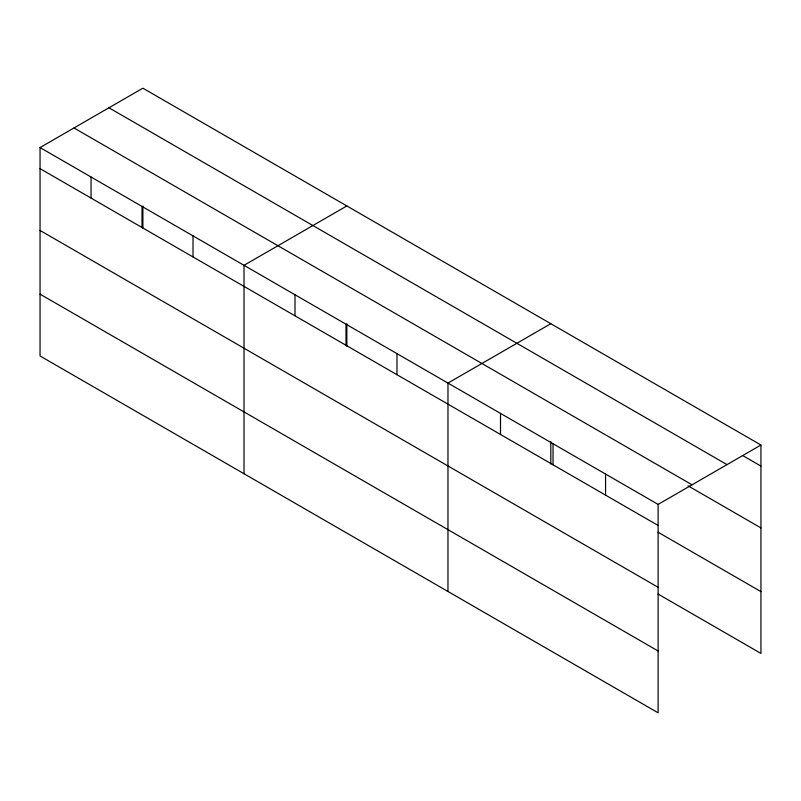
<?xml version="1.0" encoding="UTF-8"?>
<svg xmlns="http://www.w3.org/2000/svg" width="801" height="801" viewBox="0 0 801 801"><rect width="100%" height="100%" fill="white"/><g stroke="black" fill="none" stroke-linecap="round" stroke-linejoin="round"><path stroke-width="1.2" d="M658.112 587.293L658.112 504.4L40.05 147.564L40.05 355.974L658.112 712.81L658.112 587.293L40.05 230.458M658.022 594.012L760.95 653.436L760.95 445.026L142.888 88.19L40.05 147.564M346.843 205.947L244.015 265.321L244.015 473.731M550.808 323.704L447.969 383.078L447.969 591.488M658.112 504.4L760.95 445.026M742.727 455.579L760.95 466.102M108.946 107.785L727.018 464.62M73.982 127.97L692.054 484.805M688.039 485.827L760.95 527.919M40.05 168.631L658.112 525.466M658.022 532.194L760.95 591.619M40.05 294.147L658.112 650.983M605.576 474.072L605.576 495.138M553.04 443.734L553.04 464.81M550.808 441.561L550.808 464.049M500.505 413.406L500.505 434.472M396.986 353.631L396.986 374.708M346.843 323.814L346.843 346.292M345.992 324.195L345.992 345.271M294.998 294.758L294.998 315.824M193.021 235.884L193.021 256.951M142.888 206.057L142.888 228.535M142.027 206.438L142.027 227.514M91.044 177.001L91.044 198.077"/></g></svg>
